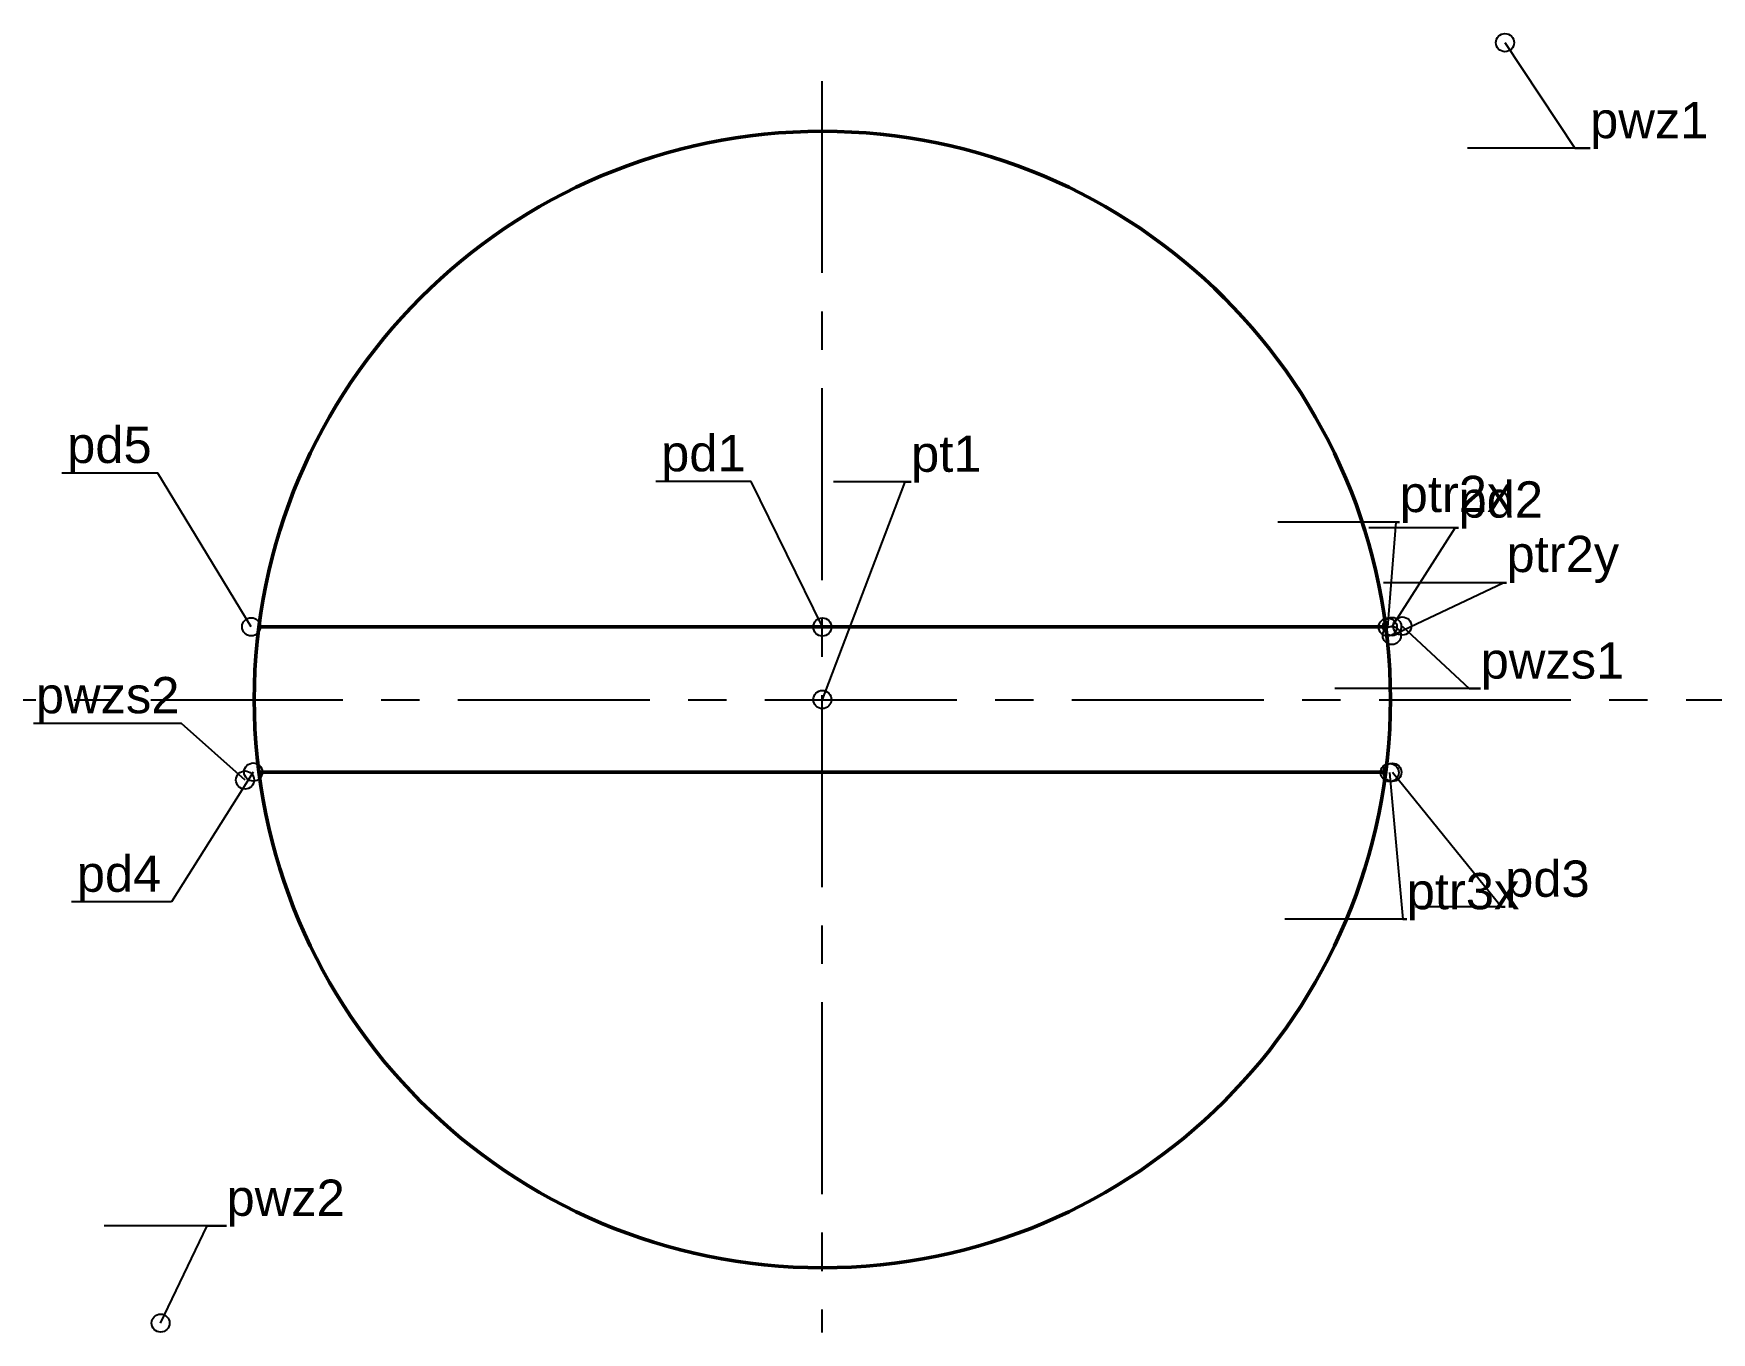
# Model space of a CAD drawing. Header units: millimetres. Extents: x 16.8 to 53.7, y -3.8 to 3.9.
# Drawn here: x 46.74 to 53.68, y -2.62 to 2.76 of the extents above; entities that cross this region are included whole.
import ezdxf
from ezdxf import colors
from ezdxf.entities.mleader import LeaderData, LeaderLine
from ezdxf.math import Vec2, Vec3

# ---------------------------------------------------------------- set-up
doc = ezdxf.new("R2010")
doc.units = ezdxf.units.MM
doc.header["$LTSCALE"] = 0.025
doc.linetypes.add('CENTER', pattern=[50.800000000000004, 31.75, -6.35, 6.35, -6.35])
doc.layers.add('axes', color=150, linetype='CENTER')
doc.layers.add('points_small', color=7, linetype='Continuous')
doc.layers.add('main', color=240, linetype='Continuous', lineweight=50)
doc.styles.get("Standard").update_dxf_attribs({"font": 'arial.ttf'})

# ---------------------------------------------------------------- blocks, each defined once
blk = doc.blocks.new('_Small')
at = {"color": 0, "linetype": 'ByBlock', "lineweight": -2}
blk.add_circle((0, 0), 0.25, dxfattribs=at)

msp = doc.modelspace()

# ---------------------------------------------------------------- linework, layer by layer
at = {"layer": 'axes'}
msp.add_line((49.997325766796, 2.558847399839998), (49.997325766796, -2.616326631091326), dxfattribs=at)
msp.add_xline((0, 0), (1, 0), dxfattribs=at)
at = {"layer": 'main'}
for p, q in [((47.66850765818322, 0.3009816931028051), (52.33005246650588, 0.3009816931028051)), ((52.33005246650588, -0.2990183068971949), (47.66850765818322, -0.2990183068971954))]:
    msp.add_line(p, q, dxfattribs=at)
msp.add_circle((49.99928006234455, 0.000981693102804826), 2.35, dxfattribs=at)

# ---------------------------------------------------------------- leaders
at = {"layer": 'points_small'}
ml = msp.add_multileader_mtext('Standard', dxfattribs=at)
ml.set_content('pwz1', color=256)
ml.set_leader_properties()
ml.set_arrow_properties(name='SMALL')
ml.build(insert=Vec2(0, 0))
ml.multileader.update_dxf_attribs({"text_left_attachment_type": 6, "text_right_attachment_type": 6, "dogleg_length": 0.06364335693422303, "arrow_head_size": 0.15})
ctx = ml.context
ctx.base_point, ctx.char_height, ctx.arrow_head_size, ctx.landing_gap_size, ctx.plane_origin = Vec3(53.17495948778118, 2.280780225279443), 0.15, 0.15, 0, Vec3(52.82280985862241, 2.717560924897256)
ctx.left_attachment, ctx.right_attachment = 6, 6
notes = []
notes.append((ctx, [(0, (1, 1, 0), (53.11131613084696, 2.280780225279443), (1, 0), 0.06364335693422303, [(0, [(52.82280985862241, 2.717560924897256)], 0, [])])]))
ctx.mtext.insert, ctx.mtext.flow_direction = Vec3(53.17495948778118, 2.472424154338106), 5
ml = msp.add_multileader_mtext('Standard', dxfattribs=at)
ml.set_content('pd5', color=256)
ml.set_leader_properties()
ml.set_arrow_properties(name='SMALL')
ml.build(insert=Vec2(0, 0))
ml.multileader.update_dxf_attribs({"text_left_attachment_type": 6, "text_right_attachment_type": 6, "dogleg_length": 0.02618292234278335, "arrow_head_size": 0.15})
ctx = ml.context
ctx.base_point, ctx.char_height, ctx.arrow_head_size, ctx.landing_gap_size, ctx.plane_origin = Vec3(46.89764496954972, 0.937515242856449), 0.15, 0.15, 0, Vec3(47.6366782956796, 0.3018225961203598)
ctx.left_attachment, ctx.right_attachment, ctx.text_align_type = 6, 6, 2
notes.append((ctx, [(0, (1, 1, 0), (47.25124944714489, 0.937515242856449), (-1, 0), 0.02618292234278335, [(0, [(47.6366782956796, 0.3018225961203598)], 0, [])])]))
ctx.mtext.insert, ctx.mtext.alignment, ctx.mtext.flow_direction = Vec3(47.2250665248021, 1.129159171915112), 3, 5
ml = msp.add_multileader_mtext('Standard', dxfattribs=at)
ml.set_content('pd1', color=256)
ml.set_leader_properties()
ml.set_arrow_properties(name='SMALL')
ml.build(insert=Vec2(0, 0))
ml.multileader.update_dxf_attribs({"text_left_attachment_type": 6, "text_right_attachment_type": 6, "dogleg_length": 0.02252159346141293, "arrow_head_size": 0.15})
ctx = ml.context
ctx.base_point, ctx.char_height, ctx.arrow_head_size, ctx.landing_gap_size, ctx.plane_origin = Vec3(49.38460241214536, 0.9030743950960414), 0.15, 0.15, 0, Vec3(49.99928006234455, 0.3009816931028051)
ctx.left_attachment, ctx.right_attachment, ctx.text_align_type = 6, 6, 2
notes.append((ctx, [(0, (1, 1, 0), (49.70446370547035, 0.9030743950960414), (-1, 0), 0.02252159346141293, [(0, [(49.99928006234455, 0.3009816931028051)], 0, [])])]))
ctx.mtext.insert, ctx.mtext.alignment, ctx.mtext.flow_direction = Vec3(49.68194211200893, 1.094718324154704), 3, 5
ml = msp.add_multileader_mtext('Standard', dxfattribs=at)
ml.set_content('pt1', color=256)
ml.set_leader_properties()
ml.set_arrow_properties(name='SMALL')
ml.build(insert=Vec2(0, 0))
ml.multileader.update_dxf_attribs({"text_left_attachment_type": 6, "text_right_attachment_type": 6, "dogleg_length": 0.02463522655943962, "arrow_head_size": 0.15})
ctx = ml.context
ctx.base_point, ctx.char_height, ctx.arrow_head_size, ctx.landing_gap_size, ctx.plane_origin = Vec3(50.36621228419619, 0.9010132399488668), 0.15, 0.15, 0, Vec3(49.99928006234455, 0.000981693102804826)
ctx.left_attachment, ctx.right_attachment = 6, 6
notes.append((ctx, [(0, (1, 1, 0), (50.34157705763675, 0.9010132399488668), (1, 0), 0.02463522655943962, [(0, [(49.99928006234455, 0.000981693102804826)], 0, [])])]))
ctx.mtext.insert, ctx.mtext.flow_direction = Vec3(50.36621228419619, 1.09265716900753), 5
ml = msp.add_multileader_mtext('Standard', dxfattribs=at)
ml.set_content('ptr2x', color=256)
ml.set_leader_properties()
ml.set_arrow_properties(name='SMALL')
ml.build(insert=Vec2(0, 0))
ml.multileader.update_dxf_attribs({"text_left_attachment_type": 6, "text_right_attachment_type": 6, "dogleg_length": 0.01421573619272465, "arrow_head_size": 0.15})
ctx = ml.context
ctx.base_point, ctx.char_height, ctx.arrow_head_size, ctx.landing_gap_size, ctx.plane_origin = Vec3(52.38711898156633, 0.7345005458114215), 0.15, 0.15, 0, Vec3(52.33801026660289, 0.3006242655244407)
ctx.left_attachment, ctx.right_attachment = 6, 6
notes.append((ctx, [(0, (1, 1, 0), (52.37290324537361, 0.7345005458114215), (1, 0), 0.01421573619272465, [(0, [(52.33801026660289, 0.3006242655244407)], 0, [])])]))
ctx.mtext.insert, ctx.mtext.flow_direction = Vec3(52.38711898156633, 0.9261444748700846), 5
ml = msp.add_multileader_mtext('Standard', dxfattribs=at)
ml.set_content('pd2', color=256)
ml.set_leader_properties()
ml.set_arrow_properties(name='SMALL')
ml.build(insert=Vec2(0, 0))
ml.multileader.update_dxf_attribs({"text_left_attachment_type": 6, "text_right_attachment_type": 6, "dogleg_length": 0.01452286347670738, "arrow_head_size": 0.15})
ctx = ml.context
ctx.base_point, ctx.char_height, ctx.arrow_head_size, ctx.landing_gap_size, ctx.plane_origin = Vec3(52.63059265619216, 0.71167095917842), 0.15, 0.15, 0, Vec3(52.35620609328669, 0.3030656697884453)
ctx.left_attachment, ctx.right_attachment = 6, 6
notes.append((ctx, [(0, (1, 1, 0), (52.61606979271545, 0.71167095917842), (1, 0), 0.01452286347670738, [(0, [(52.35620609328669, 0.3030656697884453)], 0, [])])]))
ctx.mtext.insert, ctx.mtext.flow_direction = Vec3(52.63059265619216, 0.9033148882370831), 5
ml = msp.add_multileader_mtext('Standard', dxfattribs=at)
ml.set_content('ptr2y', color=256)
ml.set_leader_properties()
ml.set_arrow_properties(name='SMALL')
ml.build(insert=Vec2(0, 0))
ml.multileader.update_dxf_attribs({"text_left_attachment_type": 6, "text_right_attachment_type": 6, "dogleg_length": 0.01427416696227062, "arrow_head_size": 0.15})
ctx = ml.context
ctx.base_point, ctx.char_height, ctx.arrow_head_size, ctx.landing_gap_size, ctx.plane_origin = Vec3(52.82915546323847, 0.4839886404425044), 0.15, 0.15, 0, Vec3(52.35481058616131, 0.2657592360314425)
ctx.left_attachment, ctx.right_attachment = 6, 6
notes.append((ctx, [(0, (1, 1, 0), (52.8148812962762, 0.4839886404425044), (1, 0), 0.01427416696227062, [(0, [(52.35481058616131, 0.2657592360314425)], 0, [])])]))
ctx.mtext.insert, ctx.mtext.flow_direction = Vec3(52.82915546323847, 0.6780882311655604), 5
ml = msp.add_multileader_mtext('Standard', dxfattribs=at)
ml.set_content('pwzs1', color=256)
ml.set_leader_properties()
ml.set_arrow_properties(name='SMALL')
ml.build(insert=Vec2(0, 0))
ml.multileader.update_dxf_attribs({"text_left_attachment_type": 6, "text_right_attachment_type": 6, "dogleg_length": 0.04746483260391054, "arrow_head_size": 0.15})
ctx = ml.context
ctx.base_point, ctx.char_height, ctx.arrow_head_size, ctx.landing_gap_size, ctx.plane_origin = Vec3(52.72216785941876, 0.04601572048136404), 0.15, 0.15, 0, Vec3(52.39814191704207, 0.3049165116987638)
ctx.left_attachment, ctx.right_attachment = 6, 6
notes.append((ctx, [(0, (1, 1, 0), (52.67470302681485, 0.04601572048136404), (1, 0), 0.04746483260391054, [(0, [(52.39814191704207, 0.3049165116987638)], 0, [])])]))
ctx.mtext.insert, ctx.mtext.flow_direction = Vec3(52.72216785941876, 0.2376596495400271), 5
ml = msp.add_multileader_mtext('Standard', dxfattribs=at)
ml.set_content('pwzs2', color=256)
ml.set_leader_properties()
ml.set_arrow_properties(name='SMALL')
ml.build(insert=Vec2(0, 0))
ml.multileader.update_dxf_attribs({"text_left_attachment_type": 6, "text_right_attachment_type": 6, "dogleg_length": 0.008203535131411494, "arrow_head_size": 0.15})
ctx = ml.context
ctx.base_point, ctx.char_height, ctx.arrow_head_size, ctx.landing_gap_size, ctx.plane_origin = Vec3(46.77094294270263, -0.09743524909904977), 0.15, 0.15, 0, Vec3(47.61123959454657, -0.3319184549340122)
ctx.left_attachment, ctx.right_attachment, ctx.text_align_type = 6, 6, 2
notes.append((ctx, [(0, (1, 1, 0), (47.3482460685571, -0.09743524909904977), (-1, 0), 0.008203535131411494, [(0, [(47.61123959454657, -0.3319184549340122)], 0, [])])]))
ctx.mtext.insert, ctx.mtext.alignment, ctx.mtext.flow_direction = Vec3(47.34004253342569, 0.09420867995961324), 3, 5
ml = msp.add_multileader_mtext('Standard', dxfattribs=at)
ml.set_content('pd4', color=256)
ml.set_leader_properties()
ml.set_arrow_properties(name='SMALL')
ml.build(insert=Vec2(0, 0))
ml.multileader.update_dxf_attribs({"text_left_attachment_type": 6, "text_right_attachment_type": 6, "dogleg_length": 0.04204706128080175, "arrow_head_size": 0.15})
ctx = ml.context
ctx.base_point, ctx.char_height, ctx.arrow_head_size, ctx.landing_gap_size, ctx.plane_origin = Vec3(46.93926057376567, -0.8357850125974188), 0.15, 0.15, 0, Vec3(47.64508823031592, -0.2988704951997363)
ctx.left_attachment, ctx.right_attachment, ctx.text_align_type = 6, 6, 2
notes.append((ctx, [(0, (1, 1, 0), (47.30698976328659, -0.8357850125974188), (-1, 0), 0.04204706128080175, [(0, [(47.64508823031592, -0.2988704951997363)], 0, [])])]))
ctx.mtext.insert, ctx.mtext.alignment, ctx.mtext.flow_direction = Vec3(47.26494270200578, -0.6441410835387558), 3, 5
ml = msp.add_multileader_mtext('Standard', dxfattribs=at)
ml.set_content('ptr3x', color=256)
ml.set_leader_properties()
ml.set_arrow_properties(name='SMALL')
ml.build(insert=Vec2(0, 0))
ml.multileader.update_dxf_attribs({"text_left_attachment_type": 6, "text_right_attachment_type": 6, "dogleg_length": 0.01634554672003802, "arrow_head_size": 0.15})
ctx = ml.context
ctx.base_point, ctx.char_height, ctx.arrow_head_size, ctx.landing_gap_size, ctx.plane_origin = Vec3(52.41634705350429, -0.907960853969108), 0.15, 0.15, 0, Vec3(52.34572352914736, -0.3010505513762496)
ctx.left_attachment, ctx.right_attachment = 6, 6
notes.append((ctx, [(0, (1, 1, 0), (52.40000150678425, -0.907960853969108), (1, 0), 0.01634554672003802, [(0, [(52.34572352914736, -0.3010505513762496)], 0, [])])]))
ctx.mtext.insert, ctx.mtext.flow_direction = Vec3(52.41634705350429, -0.716316924910445), 5
ml = msp.add_multileader_mtext('Standard', dxfattribs=at)
ml.set_content('pd3', color=256)
ml.set_leader_properties()
ml.set_arrow_properties(name='SMALL')
ml.build(insert=Vec2(0, 0))
ml.multileader.update_dxf_attribs({"text_left_attachment_type": 6, "text_right_attachment_type": 6, "dogleg_length": 0.01468717011421029, "arrow_head_size": 0.15})
ctx = ml.context
ctx.base_point, ctx.char_height, ctx.arrow_head_size, ctx.landing_gap_size, ctx.plane_origin = Vec3(52.82357732657685, -0.8564648454139743), 0.15, 0.15, 0, Vec3(52.35695606818564, -0.3000633950484968)
ctx.left_attachment, ctx.right_attachment = 6, 6
notes.append((ctx, [(0, (1, 1, 0), (52.80889015646264, -0.8564648454139743), (1, 0), 0.01468717011421029, [(0, [(52.35695606818564, -0.3000633950484968)], 0, [])])]))
ctx.mtext.insert, ctx.mtext.flow_direction = Vec3(52.82357732657685, -0.6648209163553113), 5
ml = msp.add_multileader_mtext('Standard', dxfattribs=at)
ml.set_content('pwz2', color=256)
ml.set_leader_properties()
ml.set_arrow_properties(name='SMALL')
ml.build(insert=Vec2(0, 0))
ml.multileader.update_dxf_attribs({"text_left_attachment_type": 6, "text_right_attachment_type": 6, "dogleg_length": 0.08057562424234589, "arrow_head_size": 0.15})
ctx = ml.context
ctx.base_point, ctx.char_height, ctx.arrow_head_size, ctx.landing_gap_size, ctx.plane_origin = Vec3(47.53473700611147, -2.175830808277453), 0.15, 0.15, 0, Vec3(47.26182386705275, -2.577668995618801)
ctx.left_attachment, ctx.right_attachment = 6, 6
notes.append((ctx, [(0, (1, 1, 0), (47.45416138186913, -2.175830808277453), (1, 0), 0.08057562424234589, [(0, [(47.26182386705275, -2.577668995618801)], 0, [])])]))
ctx.mtext.insert, ctx.mtext.flow_direction = Vec3(47.53473700611147, -1.98418687921879), 5
for ctx, leaders in notes:
    for number, flags, end, landing, length, lines in leaders:
        leader = LeaderData()
        leader.index, (leader.has_last_leader_line, leader.has_dogleg_vector, leader.attachment_direction) = number, flags
        leader.last_leader_point, leader.dogleg_vector, leader.dogleg_length = Vec3(end), Vec3(landing), length
        for number, points, colour, breaks in lines:
            line = LeaderLine()
            line.index, line.vertices, line.color, line.breaks = number, Vec3.list(points), colors.encode_raw_color(colour), breaks
            leader.lines.append(line)
        ctx.leaders.append(leader)

doc.saveas('drawing.dxf')
